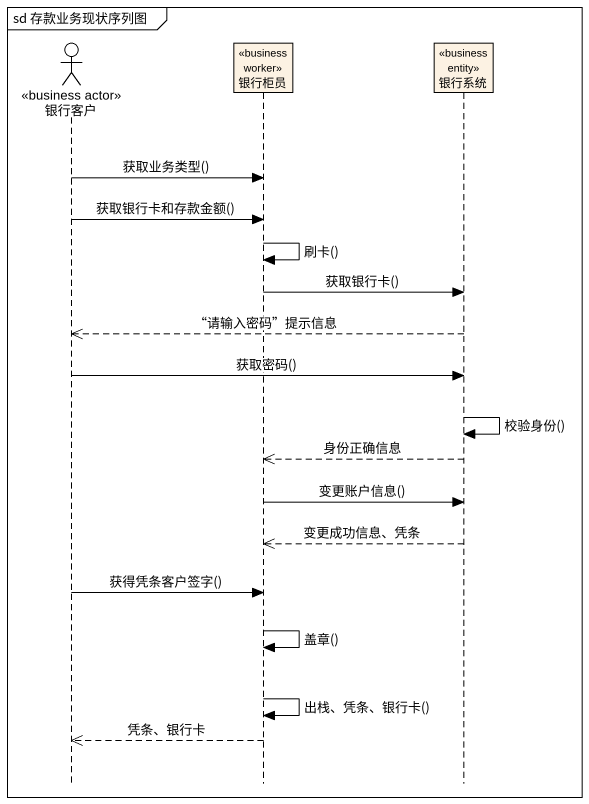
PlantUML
@startuml
mainframe sd 存款业务现状序列图
hide footbox
actor 银行客户 <<business actor>>
participant 银行柜员 <<business worker>>
participant 银行系统 <<business entity>>

银行客户 -> 银行柜员 : 获取业务类型()
银行客户 -> 银行柜员 : 获取银行卡和存款金额()
银行柜员 -> 银行柜员 : 刷卡()
银行柜员 -> 银行系统 : 获取银行卡()
银行系统 -->> 银行客户 : “请输入密码”提示信息
银行客户 -> 银行系统 : 获取密码()
银行系统 -> 银行系统 : 校验身份()
银行系统 -->> 银行柜员 : 身份正确信息
银行柜员 -> 银行系统 : 变更账户信息()
银行系统 -->> 银行柜员 : 变更成功信息、凭条
银行客户 -> 银行柜员 : 获得凭条客户签字()
银行柜员 -> 银行柜员 : 盖章()
银行柜员 -> 银行柜员 : 出栈、凭条、银行卡()
银行柜员 -->> 银行客户 : 凭条、银行卡
@enduml
